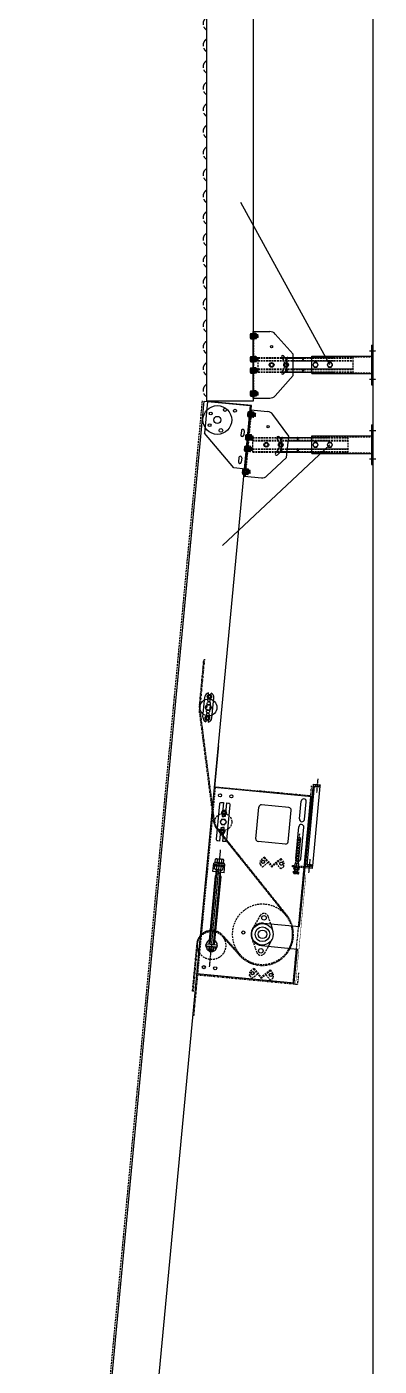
# Model space of a CAD drawing. Header units: millimetres. Extents: x 0 to 461941, y -159644 to 4828.
# Drawn here: x 440709 to 441954, y -46880 to -42149 of the extents above; entities that cross this region are included whole.
import ezdxf

# ---------------------------------------------------------------- set-up
doc = ezdxf.new("R2010")
doc.units = ezdxf.units.MM
for name, pattern in [('Xref Conv Decant Empty Tote$0$AM_ISO02W050', [7.5, 6, -1.5]), ('Xref Conv Decant Empty Tote$0$CENTER', [7, 4, -1, 1, -1]), ('Xref Conv Decant Empty Tote$0$DASHDOT', [1, 0.5, -0.25, 0, -0.25]), ('Xref Conv Decant Empty Tote$0$HIDDEN', [9.525, 6.35, -3.175]), ('Xref Conv Decant Empty Tote$0$P02582 Conveyor Elevations$0$HIDDEN', [9.525, 6.35, -3.175])]:
    doc.linetypes.add(name, pattern=pattern)
for name, color, linetype in [('Xref Conv Decant Empty Tote$0$B', 4, 'Continuous'), ('Xref Conv Decant Empty Tote$0$Conv - Empty Tote', 35, 'Continuous'), ('Xref Conv Decant Empty Tote$0$P02582 Conveyor Elevations$0$Conv', 131, 'Continuous')]:
    doc.layers.add(name, color=color, linetype=linetype)
doc.layers.add('Xref Conv Decant Empty Tote$0$Hidden', color=9, linetype='Xref Conv Decant Empty Tote$0$AM_ISO02W050', lineweight=25)

# ---------------------------------------------------------------- blocks, each defined once
blk = doc.blocks.new('*U209')
at = {"linetype": 'Continuous'}
for p, q in [((0, 0), (0, -59.2)), ((0, 0), (235, 0)), ((235, 0), (235, -59.2)), ((79.4, -141.4), (8.5, -78.2)), ((155.6, -141.4), (226.5, -78.2)), ((79.4, -141.4), (155.6, -141.4)), ((98.3, -138.5), (112.4, -288.5)), ((110.2, -137.4), (130.6, -353)), ((138.1, -134.8), (152.3, -284.7)), ((150, -133.6), (164.2, -283.6)), ((101.7, -228.4), (163.5, -222.6)), ((101.7, -228.4), (121.6, -438.5)), ((163.5, -222.6), (183.3, -432.6)), ((222.1, -429), (82.8, -442.1)), ((82.8, -442.1), (83.2, -447.1)), ((222.6, -433.9), (83.2, -447.1)), ((222.1, -429), (222.6, -433.9))]:
    blk.add_line(p, q, dxfattribs=at)
for p, q in [((6.9, 7.5), (6.9, 2)), ((6.9, 2), (25.4, 2)), ((9.2, 9), (11.5, 9)), ((11.5, 9), (11.5, 2)), ((11.5, 9), (20.8, 9)), ((20.8, 9), (20.8, 2)), ((20.8, 9), (23.1, 9)), ((25.4, 7.5), (25.4, 2)), ((88, 7.5), (88, 2)), ((88, 2), (106.5, 2)), ((90.3, 9), (92.6, 9)), ((92.6, 9), (92.6, 2)), ((92.6, 9), (101.8, 9)), ((101.8, 9), (101.8, 2)), ((101.8, 9), (104.2, 9)), ((106.5, 7.5), (106.5, 2)), ((128.5, 7.5), (128.5, 2)), ((128.5, 2), (147, 2)), ((130.8, 9), (133.2, 9)), ((133.2, 9), (133.2, 2)), ((133.2, 9), (142.4, 9)), ((142.4, 9), (142.4, 2)), ((142.4, 9), (144.7, 9)), ((147, 7.5), (147, 2)), ((209.6, 7.5), (209.6, 2)), ((209.6, 2), (228.1, 2)), ((211.9, 9), (214.2, 9)), ((214.2, 9), (214.2, 2)), ((214.2, 9), (223.5, 9)), ((223.5, 9), (223.5, 2)), ((223.5, 9), (225.8, 9)), ((228.1, 7.5), (228.1, 2)), ((121.6, -109.1), (115.6, -113.4)), ((115.6, -113.4), (116.3, -120.8)), ((116.3, -120.8), (123, -123.8)), ((128.3, -112.2), (121.6, -109.1)), ((123, -123.8), (129, -119.6)), ((129, -119.6), (128.3, -112.2))]:
    blk.add_line(p, q)
at = {"linetype": 'Xref Conv Decant Empty Tote$0$CENTER'}
for p, q in [((201.6, -424), (203.6, -445.5)), ((102, -433.4), (104.1, -454.9))]:
    blk.add_line(p, q, dxfattribs=at)
for points in [[(111.1, -69.4), (117.5, -73.1), (123.9, -69.4), (123.9, -62), (117.5, -58.3), (111.1, -62)], [(126.3, -243.8), (134.7, -247.6), (142.2, -242.3), (141.4, -233.1), (133, -229.2), (125.4, -234.6)], [(131.1, -294.5), (139.5, -298.4), (147, -293), (146.2, -283.8), (137.8, -280), (130.2, -285.4)]]:
    blk.add_lwpolyline(points, close=True)
for centre, radius in [((117.5, -65.7), 8.4), ((117.5, -65.7), 6.4), ((122.3, -116.5), 8.4), ((122.3, -116.5), 6.4), ((133.8, -238.4), 8), ((138.6, -289.2), 8)]:
    blk.add_circle(centre, radius)
at = {"linetype": 'Continuous'}
blk.add_circle((181.8, -65.7), 3.6, dxfattribs=at)
for centre, radius, start, end in [((9.2, 6.5), 2.53, 23.991, 156.009), ((16.1, 1.1), 7.86, 54.0166, 125.9834), ((23.1, 6.5), 2.53, 23.991, 156.009), ((90.3, 6.5), 2.53, 23.991, 156.009), ((97.2, 1.1), 7.86, 54.0166, 125.9834), ((104.2, 6.5), 2.53, 23.991, 156.009), ((130.8, 6.5), 2.53, 23.991, 156.009), ((137.8, 1.1), 7.86, 54.0166, 125.9834), ((144.7, 6.5), 2.53, 23.991, 156.009), ((211.9, 6.5), 2.53, 23.991, 156.009), ((218.8, 1.1), 7.86, 54.0166, 125.9834), ((225.8, 6.5), 2.53, 23.991, 156.009)]:
    blk.add_arc(centre, radius, start, end)
for centre, radius, start, end in [((25.4, -59.2), 25.4, 180, 228.2691), ((209.6, -59.2), 25.4, 311.7309, 0), ((88.7, -104.7), 4.4, 45, 225), ((116.3, -77.6), 43.1, 224.5473, 271.6144), ((117.5, -75.9), 36.4, 225, 270), ((117.5, -75.9), 36.4, 270, 315), ((118.7, -77.6), 43.1, 268.3856, 315.4527), ((146.3, -104.7), 4.4, 315, 135)]:
    blk.add_arc(centre, radius, start, end, dxfattribs=at)
at = {"layer": 'Xref Conv Decant Empty Tote$0$Hidden', "linetype": 'Xref Conv Decant Empty Tote$0$HIDDEN'}
for p, q in [((11.1, -17), (11.1, 2)), ((12.1, -18), (12.1, 2)), ((20.1, -18), (20.1, 2)), ((21.1, -17), (21.1, 2)), ((92.2, -17), (92.2, 2)), ((93.2, -18), (93.2, 2)), ((101.2, -18), (101.2, 2)), ((102.2, -17), (102.2, 2)), ((132.8, -17), (132.8, 2)), ((133.8, -18), (133.8, 2)), ((141.8, -18), (141.8, 2)), ((142.8, -17), (142.8, 2)), ((213.8, -17), (213.8, 2)), ((214.8, -18), (214.8, 2)), ((222.8, -18), (222.8, 2)), ((223.8, -17), (223.8, 2)), ((0, -3), (235, -3)), ((12.1, -18), (11.1, -17)), ((11.1, -17), (21.1, -17)), ((12.1, -18), (20.1, -18)), ((20.1, -18), (21.1, -17)), ((87.1, -20.7), (138.9, -15.8)), ((87.1, -20.7), (100.4, -160.8)), ((89.1, -20.5), (120.6, -354)), ((92.2, -17), (102.2, -17)), ((93.2, -18), (92.2, -17)), ((93.2, -18), (101.2, -18)), ((97.1, -19.7), (128.6, -353.2)), ((99.1, -19.5), (112.3, -159.7)), ((101.2, -18), (102.2, -17)), ((126.9, -16.9), (140.2, -157)), ((128.9, -16.7), (160.5, -350.2)), ((132.8, -17), (142.8, -17)), ((133.8, -18), (132.8, -17)), ((133.8, -18), (141.8, -18)), ((136.9, -16), (168.4, -349.5)), ((138.9, -15.8), (152.1, -155.9)), ((141.8, -18), (142.8, -17)), ((213.8, -17), (223.8, -17)), ((214.8, -18), (213.8, -17)), ((214.8, -18), (222.8, -18)), ((222.8, -18), (223.8, -17)), ((97.5, -130.2), (101.7, -175)), ((99.5, -130), (103.7, -174.8)), ((101.5, -119.7), (143.3, -115.8)), ((101.7, -121.7), (143.5, -117.8)), ((138.6, -140.4), (158.5, -350.4)), ((147.3, -125.5), (151.5, -170.3)), ((149.2, -125.3), (153.5, -170.1)), ((150.6, -139.2), (170.4, -349.3)), ((98.8, -144.1), (118.7, -354.2)), ((107, -177.5), (109, -177.3)), ((109.2, -179.3), (107.2, -179.5)), ((110.7, -143), (124.4, -287.3)), ((111.4, -171), (113.4, -170.9)), ((111.4, -171), (111.7, -174)), ((113.4, -170.9), (113.7, -173.8)), ((141.3, -168.2), (143.2, -168)), ((143.2, -168), (141.3, -168.2)), ((141.3, -168.2), (141.5, -171.2)), ((143.2, -168), (143.5, -171)), ((143.2, -168), (143.5, -171)), ((148.8, -173.5), (146.8, -173.7)), ((147, -175.7), (149, -175.5)), ((104.7, -228.1), (124.6, -438.2)), ((160.5, -222.9), (180.3, -432.9)), ((170.4, -349.3), (118.7, -354.2))]:
    blk.add_line(p, q, dxfattribs=at)
at = {"layer": 'Xref Conv Decant Empty Tote$0$Hidden', "linetype": 'Xref Conv Decant Empty Tote$0$CENTER'}
for p, q in [((16.1, 10.6), (16.1, -9.3)), ((97.2, -8.6), (97.2, 11.3)), ((97.2, 10.6), (97.2, -9.3)), ((137.8, -8.6), (137.8, 11.3)), ((218.8, -8.6), (218.8, 11.3))]:
    blk.add_line(p, q, dxfattribs=at)
at = {"layer": 'Xref Conv Decant Empty Tote$0$Hidden'}
for p, q in [((16.1, 8.6), (16.1, -11.3)), ((97.2, 8.6), (97.2, -11.3)), ((137.8, 8.6), (137.8, -11.3)), ((218.8, 8.6), (218.8, -11.3))]:
    blk.add_line(p, q, dxfattribs=at)
for points in [[(6.9, -5), (4.9, -3)], [(27.4, -3), (4.9, -3)], [(25.4, -5), (6.9, -5)], [(6.9, -10.5), (6.9, -5)], [(23.1, -12), (20.8, -12), (11.5, -12), (9.2, -12)], [(11.5, -12), (11.5, -5)], [(20.8, -12), (20.8, -5)], [(27.4, -3), (25.4, -5)], [(25.4, -10.5), (25.4, -5)], [(88, -5), (86, -3)], [(108.5, -3), (86, -3)], [(106.5, -5), (88, -5)], [(88, -10.5), (88, -5)], [(104.2, -12), (101.8, -12), (92.6, -12), (90.3, -12)], [(92.6, -12), (92.6, -5)], [(101.8, -12), (101.8, -5)], [(108.5, -3), (106.5, -5)], [(106.5, -10.5), (106.5, -5)], [(128.5, -5), (126.5, -3)], [(149, -3), (126.5, -3)], [(147, -5), (128.5, -5)], [(128.5, -10.5), (128.5, -5)], [(144.7, -12), (142.4, -12), (133.2, -12), (130.8, -12)], [(133.2, -12), (133.2, -5)], [(142.4, -12), (142.4, -5)], [(149, -3), (147, -5)], [(147, -10.5), (147, -5)], [(209.6, -5), (207.6, -3)], [(230.1, -3), (207.6, -3)], [(228.1, -5), (209.6, -5)], [(209.6, -10.5), (209.6, -5)], [(225.8, -12), (223.5, -12), (214.2, -12), (211.9, -12)], [(214.2, -12), (214.2, -5)], [(223.5, -12), (223.5, -5)], [(230.1, -3), (228.1, -5)], [(228.1, -10.5), (228.1, -5)]]:
    blk.add_lwpolyline(points, dxfattribs=at)
for centre, radius, start, end in [((9.2, -9.5), 2.53, 203.991, 336.009), ((16.1, -4.1), 7.86, 234.0166, 305.9834), ((23.1, -9.5), 2.53, 203.991, 336.009), ((90.3, -9.5), 2.53, 203.991, 336.009), ((97.2, -4.1), 7.86, 234.0166, 305.9834), ((104.2, -9.5), 2.53, 203.991, 336.009), ((130.8, -9.5), 2.53, 203.991, 336.009), ((137.8, -4.1), 7.86, 234.0166, 305.9834), ((144.7, -9.5), 2.53, 203.991, 336.009), ((211.9, -9.5), 2.53, 203.991, 336.009), ((218.8, -4.1), 7.86, 234.0166, 305.9834), ((225.8, -9.5), 2.53, 203.991, 336.009)]:
    blk.add_arc(centre, radius, start, end, dxfattribs=at)
at = {"layer": 'Xref Conv Decant Empty Tote$0$Hidden', "linetype": 'Xref Conv Decant Empty Tote$0$HIDDEN'}
for centre, radius, start, end in [((102, -124.7), 5, 95.4, 185.4), ((102, -124.7), 3, 95.4, 185.4), ((143.8, -120.8), 5, 5.4, 95.4), ((143.8, -120.8), 3, 5.4, 95.4), ((106.7, -174.5), 5, 185.4, 275.4), ((106.7, -174.5), 5, 185.4, 275.4), ((106.7, -174.5), 3, 185.4, 275.4), ((108.7, -174.3), 3, 275.4, 5.4), ((108.7, -174.3), 5, 275.4, 5.4), ((146.5, -170.7), 5, 185.4, 275.4), ((146.5, -170.7), 3, 185.4, 275.4), ((148.5, -170.6), 3, 275.4, 5.4), ((148.5, -170.6), 5, 275.4, 5.4)]:
    blk.add_arc(centre, radius, start, end, dxfattribs=at)
blk = doc.blocks.new('*U178')
blk.add_lwpolyline([(0, 0), (3657.6, 0), (3657.6, -163.5), (0, -163.5)], close=True)
at = {"layer": 'Xref Conv Decant Empty Tote$0$Hidden', "ltscale": 5}
for centre in [(38.1, -12), (114.3, -12), (190.5, -12), (266.7, -12), (342.9, -12), (419.1, -12), (495.3, -12), (571.5, -12), (647.7, -12), (723.9, -12), (800.1, -12), (876.3, -12), (952.5, -12), (1028.7, -12), (1104.9, -12), (1181.1, -12), (1257.3, -12), (1333.5, -12), (1409.7, -12), (1485.9, -12), (1562.1, -12), (1638.3, -12), (1714.5, -12), (1790.7, -12), (1866.9, -12), (1943.1, -12), (2019.3, -12), (2095.5, -12), (2171.7, -12), (2247.9, -12), (2324.1, -12), (2400.3, -12), (2476.5, -12), (2552.7, -12), (2628.9, -12), (2705.1, -12), (2781.3, -12), (2857.5, -12), (2933.7, -12), (3009.9, -12), (3086.1, -12), (3162.3, -12), (3238.5, -12), (3314.7, -12), (3390.9, -12), (3467.1, -12), (3543.3, -12), (3619.5, -12)]:
    blk.add_arc(centre, 25, 28.6854, 151.3146, dxfattribs=at)
blk = doc.blocks.new('Xref Conv Decant Empty Tote$0$9405 End Pulley')
blk.add_circle((-62, -52.3), 50.8)
at = {"layer": 'Xref Conv Decant Empty Tote$0$P02582 Conveyor Elevations$0$Conv', "color": 0}
for p, q in [((-225.4, -125.8), (-112.4, -11.5)), ((0, -11.5), (-112.4, -11.5)), ((0, -167.1), (0, -11.5)), ((-225.4, -167.1), (-225.4, -125.8)), ((-187, -140.5), (-202.4, -140.5)), ((-91.7, -140.5), (-107.1, -140.5)), ((-225.4, -167.1), (0, -167.1)), ((-187, -150.5), (-202.4, -150.5)), ((-91.7, -150.5), (-107.1, -150.5))]:
    blk.add_line(p, q, dxfattribs=at)
for centre, radius in [((-82.9, -26.9), 5), ((-62, -52.3), 12.7), ((-41.2, -26.9), 5), ((-97.5, -68.3), 6.5)]:
    blk.add_circle(centre, radius, dxfattribs=at)
for centre, start, end in [((-202.4, -145.5), 90, 270), ((-187, -145.5), 270, 90), ((-107.1, -145.5), 90, 270), ((-91.7, -145.5), 270, 90)]:
    blk.add_arc(centre, 5, start, end, dxfattribs=at)
blk = doc.blocks.new('*U210')
at = {"layer": 'Xref Conv Decant Empty Tote$0$Hidden', "linetype": 'Xref Conv Decant Empty Tote$0$P02582 Conveyor Elevations$0$HIDDEN'}
blk.add_line((6559.4, -611.6), (0.7, 7.5), dxfattribs=at)
at = {"layer": 'Xref Conv Decant Empty Tote$0$P02582 Conveyor Elevations$0$Conv', "color": 0}
blk.add_lwpolyline([(6543.3, -781.8), (-15.4, -162.8), (0, 0), (6558.7, -619)], close=True, dxfattribs=at)
for centre in [(16.5, -78.1), (13.3, -112.8), (6527.8, -692.7), (6524.5, -727.4)]:
    blk.add_circle(centre, 5.5, dxfattribs=at)
at = {"xscale": -1, "rotation": 354.6081414122373}
blk.add_blockref('Xref Conv Decant Empty Tote$0$9405 End Pulley', (0, 0), dxfattribs=at)
at = {"rotation": 354.6081414122373}
blk.add_blockref('Xref Conv Decant Empty Tote$0$9405 End Pulley', (6558.7, -619), dxfattribs=at)
blk = doc.blocks.new('Xref Conv Decant Empty Tote$0$520CD')
at = {"linetype": 'Xref Conv Decant Empty Tote$0$DASHDOT'}
for p, q in [((-781.3, -9.7), (-387.5, 79.4)), ((-780.6, -12.7), (-386.8, 76.4)), ((-212, 80.2), (-380.2, 80.2)), ((-212, 77.2), (-380.2, 77.2)), ((-1216, 10), (-1384.3, 10)), ((-1216, 7), (-1384.3, 7)), ((-1469.9, -4.2), (-1323.7, -4.2)), ((-1323.7, -4.2), (-1323.7, -350.2)), ((-804, -22.1), (-1086.6, -295.1)), ((-801.9, -24.2), (-1084.5, -297.3)), ((-1178.2, -75.7), (-1240.6, -143.6)), ((-1176, -77.7), (-1238.4, -145.6)), ((-656.4, -152.8), (-656.4, -341.6)), ((-1323.7, -350.2), (-1323.7, -358.7)), ((-1323.7, -358.7), (-1283.7, -358.7)), ((-660, -341.4), (-1320, -341.4)), ((-656.4, -341.6), (-621.5, -341.6))]:
    blk.add_line(p, q, dxfattribs=at)
for p, q in [((-404.2, 51.7), (-431.6, 51.7)), ((-416.2, 63.2), (-344.2, 63.2)), ((-380.2, 58.3), (-389.8, 52.7)), ((-389.8, 52.7), (-389.8, 41.6)), ((-370.6, 52.7), (-380.2, 58.3)), ((-370.6, 41.6), (-370.6, 52.7)), ((-356.2, 51.7), (-328.8, 51.7)), ((-342.1, 54.6), (-348.5, 50.9)), ((-348.5, 50.9), (-348.5, 43.5)), ((-335.7, 50.9), (-342.1, 54.6)), ((-335.7, 43.5), (-335.7, 50.9)), ((-660, 0), (-1320, 0)), ((-1320, 0), (-1320, -346)), ((-660, -346), (-660, 0)), ((-404.2, 42.7), (-431.6, 42.7)), ((-416.2, 31.2), (-344.2, 31.2)), ((-389.8, 41.6), (-380.2, 36.1)), ((-380.2, 36.1), (-370.6, 41.6)), ((-356.2, 42.7), (-328.8, 42.7)), ((-348.5, 43.5), (-342.1, 39.8)), ((-342.1, 39.8), (-335.7, 43.5)), ((-1237.4, -37), (-1235.4, -35)), ((-1237.4, -37), (-1237.4, -49)), ((-1237.4, -37), (-1220.2, -37)), ((-1235.4, -35), (-1235.4, -51)), ((-1235.4, -35), (-1220.2, -35)), ((-1221, -43), (-1219, -43)), ((-1211.9, -43), (-1220.2, -43)), ((-1220, -44), (-1220, -42)), ((-1211.9, -34), (-970, -34)), ((-1211.9, -35), (-947.6, -35)), ((-1211.9, -37), (-947.6, -37)), ((-968, -43), (-951.6, -43)), ((-947.6, -33.4), (-947.6, -54.1)), ((-1237.4, -49), (-1235.4, -51)), ((-1237.4, -49), (-1220.2, -49)), ((-1235.4, -51), (-1220.2, -51)), ((-1211.9, -49), (-947.6, -49)), ((-1211.9, -51), (-947.6, -51)), ((-970, -52), (-1211.9, -52)), ((-835, -269), (-835, -172)), ((-826, -163), (-714, -163)), ((-705, -269), (-705, -172)), ((-1200, -218), (-1200, -346)), ((-1120, -218), (-1120, -346)), ((-1200, -243.6), (-1173.3, -253.6)), ((-1120, -243.6), (-1146.7, -253.6)), ((-826, -278), (-714, -278)), ((-882, -310), (-770, -310)), ((-882, -328), (-770, -328)), ((-809.2, -311), (-808.2, -312)), ((-809.2, -311), (-809.2, -321)), ((-808.2, -320), (-809.2, -321)), ((-808.2, -312), (-808.2, -320)), ((-742, -310), (-679, -310)), ((-742, -328), (-679, -328)), ((-1320, -343), (-1200, -343)), ((-1320, -346), (-1200, -346)), ((-1120, -343), (-660, -343)), ((-1120, -346), (-660, -346)), ((-912.5, -371), (-912.5, -346)), ((-907.5, -371), (-912.5, -371)), ((-615.5, -346), (-907.5, -346)), ((-907.5, -371), (-907.5, -346)), ((-907.5, -354.5), (-899.5, -354.5)), ((-907.5, -367.5), (-899.5, -367.5)), ((-902.5, -371), (-907.5, -371)), ((-620.5, -351), (-902.5, -351)), ((-620.5, -371), (-902.5, -371)), ((-899.5, -367.5), (-899.5, -354.5)), ((-615.5, -354.5), (-623.5, -354.5)), ((-623.5, -367.5), (-623.5, -354.5)), ((-615.5, -367.5), (-623.5, -367.5)), ((-615.5, -371), (-620.5, -371)), ((-615.5, -346), (-615.5, -371))]:
    blk.add_line(p, q)
at = {"linetype": 'Xref Conv Decant Empty Tote$0$HIDDEN'}
for p, q in [((-366.7, 53.7), (-393.7, 53.7)), ((-393.7, 40.7), (-366.7, 40.7)), ((-660, -3), (-1320, -3)), ((-1309.5, -186.5), (-1318.7, -195.6)), ((-1309.5, -186.5), (-1296.1, -186.5)), ((-1282.7, -199.9), (-1296.1, -186.5)), ((-1176.8, -181.7), (-1225, -203.9)), ((-1095, -203.9), (-1143.2, -181.7)), ((-914.5, -186.5), (-923.7, -195.6)), ((-914.5, -186.5), (-901.1, -186.5)), ((-887.7, -199.9), (-901.1, -186.5)), ((-1318.7, -195.6), (-1300.7, -213.7)), ((-1284.8, -197.8), (-1315.6, -228.5)), ((-1284.8, -259.3), (-1315.6, -228.5)), ((-1282.7, -199.9), (-1311.3, -228.5)), ((-1282.7, -257.2), (-1311.3, -228.5)), ((-1225, -232.1), (-1200, -243.6)), ((-1120, -243.6), (-1095, -232.1)), ((-923.7, -195.6), (-905.7, -213.7)), ((-889.8, -197.8), (-920.6, -228.5)), ((-889.8, -259.3), (-920.6, -228.5)), ((-887.7, -199.9), (-916.3, -228.5)), ((-887.7, -257.2), (-916.3, -228.5)), ((-1318.7, -261.4), (-1300.7, -243.4)), ((-1309.5, -270.6), (-1318.7, -261.4)), ((-1309.5, -270.6), (-1296.1, -270.6)), ((-1282.7, -257.2), (-1296.1, -270.6)), ((-923.7, -261.4), (-905.7, -243.4)), ((-914.5, -270.6), (-923.7, -261.4)), ((-914.5, -270.6), (-901.1, -270.6)), ((-887.7, -257.2), (-901.1, -270.6)), ((-933.4, -316), (-791.3, -316)), ((-928.1, -306.8), (-928.1, -325.2)), ((-928.1, -311), (-921, -311)), ((-928.1, -312), (-921, -312)), ((-928.1, -320), (-921, -320)), ((-928.1, -321), (-921, -321)), ((-912.5, -346), (-912.5, -301)), ((-912.5, -301), (-907.5, -301)), ((-907.5, -301), (-907.5, -346)), ((-907.5, -309.5), (-899.5, -309.5)), ((-907.5, -322.5), (-899.5, -322.5)), ((-899.5, -309.5), (-899.5, -322.5)), ((-899.5, -311), (-887.7, -311)), ((-899.5, -312), (-887.7, -312)), ((-899.5, -320), (-890.9, -320)), ((-899.5, -321), (-890.8, -321))]:
    blk.add_line(p, q, dxfattribs=at)
at = {"linetype": 'Xref Conv Decant Empty Tote$0$CENTER'}
for p, q in [((-1291.6, -43), (-876.7, -43)), ((-934, -26), (-931, -26)), ((-926, -26), (-923, -26)), ((-934, -60), (-931, -60)), ((-926, -60), (-923, -60)), ((-890.9, -320), (-808.2, -320)), ((-890.8, -321), (-809.2, -321)), ((-887.7, -311), (-809.2, -311)), ((-887.7, -312), (-808.2, -312)), ((-928.1, -361), (-879.4, -361)), ((-594.9, -361), (-643.6, -361))]:
    blk.add_line(p, q, dxfattribs=at)
at = {"linetype": 'Continuous'}
for p, q in [((-1220.2, -60), (-1220.2, -26)), ((-1211.9, -26), (-1211.9, -60)), ((-956, -23), (-926, -23)), ((-956, -63), (-956, -23)), ((-934, -60), (-934, -26)), ((-931, -63), (-931, -23)), ((-926, -63), (-926, -23)), ((-923, -60), (-923, -26)), ((-956, -63), (-926, -63)), ((-902.5, -371), (-902.5, -351)), ((-620.5, -351), (-620.5, -371))]:
    blk.add_line(p, q, dxfattribs=at)
for points in [[(-424.7, 43.5), (-418.3, 39.8), (-411.9, 43.5), (-411.9, 50.9), (-418.3, 54.6), (-424.7, 50.9)], [(-803.2, -47.4), (-811.2, -52), (-819.2, -47.4), (-819.2, -38.1), (-811.2, -33.5), (-803.2, -38.1)], [(-787.6, -48.5), (-778, -54.1), (-768.4, -48.5), (-768.4, -37.5), (-778, -31.9), (-787.6, -37.5)], [(-752.8, -47.4), (-744.8, -52), (-736.8, -47.4), (-736.8, -38.1), (-744.8, -33.5), (-752.8, -38.1)]]:
    blk.add_lwpolyline(points, close=True)
for points in [[(-1233.8, -31.9), (-1233.8, -35.6), (-1233.8, -50.4), (-1233.8, -54.1)], [(-1233.8, -35.6), (-1222.6, -35.6)], [(-1231.4, -28.2), (-1222.6, -28.2)], [(-1220.2, -31.9), (-1220.2, -54.1)], [(-947.6, -31.9), (-947.6, -35.6), (-947.6, -50.4), (-947.6, -54.1)], [(-947.6, -35.6), (-936.4, -35.6)], [(-945.2, -28.2), (-936.4, -28.2)], [(-934, -31.9), (-934, -54.1)], [(-923, -31.9), (-923, -35.6), (-923, -50.4), (-923, -54.1)], [(-923, -35.6), (-911.8, -35.6)], [(-920.6, -28.2), (-911.8, -28.2)], [(-909.4, -31.9), (-909.4, -54.1)], [(-846.1, -37.2), (-797.5, -37.2), (-797.5, -42.7)], [(-846.1, -48.3), (-797.5, -48.3), (-797.5, -42.7)], [(-709.9, -37.2), (-758.5, -37.2), (-758.5, -42.7)], [(-709.9, -48.3), (-758.5, -48.3), (-758.5, -42.7)], [(-1233.8, -50.4), (-1222.6, -50.4)], [(-1231.4, -57.8), (-1222.6, -57.8)], [(-947.6, -50.4), (-936.4, -50.4)], [(-945.2, -57.8), (-936.4, -57.8)], [(-923, -50.4), (-911.8, -50.4)], [(-920.6, -57.8), (-911.8, -57.8)]]:
    blk.add_lwpolyline(points)
for points in [[(-846.1, -37.2), (-846.1, -29.8, -0.414214), (-841.1, -24.8)], [(-841.1, -24.8), (-714.9, -24.8, -0.414214), (-709.9, -29.8), (-709.9, -37.2, -0.414214)], [(-709.9, -48.3), (-709.9, -55.7, -0.414214), (-714.9, -60.7), (-841.1, -60.7, -0.414214), (-846.1, -55.7), (-846.1, -48.3, -0.414214)]]:
    blk.add_lwpolyline(points, format="xyb")
at = {"linetype": 'Xref Conv Decant Empty Tote$0$DASHDOT', "const_width": 1.5}
for points in [[(-511.2, -2.9), (-656.4, -2.9), (-656.4, -152.9)], [(-1320.7, -351.3), (-935.7, -351.3)]]:
    blk.add_lwpolyline(points, dxfattribs=at)
at = {"linetype": 'Xref Conv Decant Empty Tote$0$HIDDEN'}
for points in [[(-935.1, -309.1), (-935.1, -311.4), (-935.1, -320.6), (-935.1, -322.9)], [(-935.1, -311.4), (-928.1, -311.4)], [(-935.1, -320.6), (-928.1, -320.6)], [(-933.6, -306.8), (-928.1, -306.8)], [(-933.6, -325.2), (-928.1, -325.2)], [(-921, -309.1), (-921, -311.4), (-921, -320.6), (-921, -322.9)], [(-921, -311.4), (-914, -311.4)], [(-921, -320.6), (-914, -320.6)], [(-919.5, -306.8), (-914, -306.8)], [(-919.5, -325.2), (-914, -325.2)], [(-912.5, -309.1), (-912.5, -322.9)]]:
    blk.add_lwpolyline(points, dxfattribs=at)
for centre, radius in [((-418.3, 47.2), 7.91), ((-418.3, 47.2), 6.4), ((-418.3, 47.2), 4.5), ((-418.3, 47.2), 4.5), ((-418.3, 47.2), 4.5), ((-380.2, 47.2), 30), ((-380.2, 47.2), 9.6), ((-342.1, 47.2), 7.91), ((-342.1, 47.2), 6.4), ((-342.1, 47.2), 4.5), ((-342.1, 47.2), 4.5), ((-342.1, 47.2), 4.5), ((-1295, -23), 5.5), ((-811.2, -42.7), 8), ((-811.2, -42.7), 4.5), ((-778, -43), 9.6), ((-744.8, -42.7), 8), ((-744.8, -42.7), 4.5), ((-685, -23), 5.5), ((-1295, -63), 5.5), ((-685, -63), 5.5), ((-1160, -218), 38), ((-1160, -150), 5.5), ((-1300, -196), 5.5), ((-1218.5, -218), 8), ((-1160, -218), 25.9), ((-1160, -218), 15), ((-1101.5, -218), 8), ((-905, -196), 5.5), ((-1300, -261), 5.5), ((-905, -261), 5.5)]:
    blk.add_circle(centre, radius)
for centre, radius in [((-1216, -43), 50), ((-778, -43), 30.1), ((-1300, -196), 5.5), ((-905, -196), 5.5), ((-1300, -261.1), 5.5), ((-905, -261.1), 5.5)]:
    blk.add_circle(centre, radius, dxfattribs=at)
for centre, radius, start, end in [((-416.2, 47.2), 16, 90, 163.6652), ((-404.2, 47.2), 4.5, 270, 90), ((-356.2, 47.2), 4.5, 90, 270), ((-344.2, 47.2), 16, 16.3348, 90), ((-416.2, 47.2), 16, 196.3348, 270), ((-344.2, 47.2), 16, 270, 343.6652), ((-1229.7, -31.9), 4.04, 113.991, 246.009), ((-1221.2, -43), 12.6, 144.0166, 215.9834), ((-1216, -43), 20.3, 23.2394, 133.1989), ((-1224.2, -31.9), 4.04, 293.991, 66.009), ((-1232.8, -43), 12.6, 324.0166, 35.9834), ((-943.6, -31.9), 4.04, 113.991, 246.009), ((-935, -43), 12.6, 144.0166, 215.9834), ((-938, -31.9), 4.04, 293.991, 66.009), ((-946.6, -43), 12.6, 324.0166, 35.9834), ((-919, -31.9), 4.04, 113.991, 246.009), ((-910.4, -43), 12.6, 144.0166, 215.9834), ((-913.4, -31.9), 4.04, 293.991, 66.009), ((-922, -43), 12.6, 324.0166, 35.9834), ((-811.2, -42.7), 5.5, 76.1116, 18.81), ((-744.8, -42.7), 5.5, 161.19, 103.8884), ((-1229.7, -54.1), 4.04, 113.991, 246.009), ((-1216, -43), 20.3, 226.8011, 333.6473), ((-1224.2, -54.1), 4.04, 293.991, 66.009), ((-943.6, -54.1), 4.04, 113.991, 246.009), ((-938, -54.1), 4.04, 293.991, 66.009), ((-919, -54.1), 4.04, 113.991, 246.009), ((-913.4, -54.1), 4.04, 293.991, 66.009), ((-1160, -218), 40, 0, 180), ((-826, -172), 9, 90, 180), ((-714, -172), 9, 0, 90), ((-826, -269), 9, 180, 270), ((-714, -269), 9, 270, 0), ((-882, -319), 9, 90, 270), ((-770, -319), 9, 270, 90), ((-742, -319), 9, 90, 270), ((-679, -319), 9, 270, 90)]:
    blk.add_arc(centre, radius, start, end)
for centre, radius, start, end in [((-393.7, 47.2), 6.5, 90, 270), ((-366.7, 47.2), 6.5, 270, 90), ((-1220, -43), 9, 90, 270), ((-970, -43), 9, 270, 90), ((-1160, -218), 106.5, 294.8828, 247.9394), ((-1218.5, -218), 15.5, 114.7591, 245.2409), ((-1101.5, -218), 15.5, 294.7591, 65.2409), ((-932.6, -309.1), 2.53, 113.991, 246.009), ((-927.3, -316), 7.86, 144.0166, 215.9834), ((-932.6, -322.9), 2.53, 113.991, 246.009), ((-918.5, -309.1), 2.53, 113.991, 246.009), ((-913.1, -316), 7.86, 144.0166, 215.9834), ((-918.5, -322.9), 2.53, 113.991, 246.009), ((-915, -309.1), 2.53, 293.991, 66.009), ((-920.4, -316), 7.86, 324.0166, 35.9834), ((-915, -322.9), 2.53, 293.991, 66.009)]:
    blk.add_arc(centre, radius, start, end, dxfattribs=at)
at = {"linetype": 'Xref Conv Decant Empty Tote$0$DASHDOT'}
for centre, radius, start, end in [((-380.2, 47.2), 33, 90, 102.7523), ((-380.2, 47.2), 30, 90, 102.7523), ((-1216, -43), 53, 319.0422, 90), ((-770.7, -56.6), 48, 102.7523, 134.0247), ((-770.7, -56.6), 45, 102.7523, 134.0247), ((-1160, -218), 109.7, 137.2907, 313.604)]:
    blk.add_arc(centre, radius, start, end, dxfattribs=at)
at = {"linetype": 'Continuous'}
for centre, radius, start, end in [((-1216, -26), 4.14, 0, 180), ((-1216, -60), 4.14, 180, 0), ((-1160, -218), 106.5, 247.9394, 292.0606)]:
    blk.add_arc(centre, radius, start, end, dxfattribs=at)
blk = doc.blocks.new('*U195')
at = {"linetype": 'Continuous'}
for p, q in [((0, 0), (0, -59.2)), ((0, 0), (235, 0)), ((235, 0), (235, -59.2)), ((79.4, -141.4), (8.5, -78.2)), ((155.6, -141.4), (226.5, -78.2)), ((79.4, -141.4), (155.6, -141.4)), ((91.5, -136.4), (91.5, -287)), ((103.5, -136.4), (103.5, -353)), ((131.5, -136.4), (131.5, -287)), ((143.5, -136.4), (143.5, -287)), ((86.5, -207.5), (148.5, -207.5)), ((86.5, -207.5), (86.5, -418.5)), ((148.5, -207.5), (148.5, -418.5)), ((187.5, -418.5), (47.5, -418.5)), ((47.5, -418.5), (47.5, -423.5)), ((187.5, -423.5), (47.5, -423.5)), ((187.5, -418.5), (187.5, -423.5))]:
    blk.add_line(p, q, dxfattribs=at)
for p, q in [((6.9, 7.5), (6.9, 2)), ((6.9, 2), (25.4, 2)), ((9.2, 9), (11.5, 9)), ((11.5, 9), (11.5, 2)), ((11.5, 9), (20.8, 9)), ((20.8, 9), (20.8, 2)), ((20.8, 9), (23.1, 9)), ((25.4, 7.5), (25.4, 2)), ((88, 7.5), (88, 2)), ((88, 2), (106.5, 2)), ((90.3, 9), (92.6, 9)), ((92.6, 9), (92.6, 2)), ((92.6, 9), (101.8, 9)), ((101.8, 9), (101.8, 2)), ((101.8, 9), (104.2, 9)), ((106.5, 7.5), (106.5, 2)), ((128.5, 7.5), (128.5, 2)), ((128.5, 2), (147, 2)), ((130.8, 9), (133.2, 9)), ((133.2, 9), (133.2, 2)), ((133.2, 9), (142.4, 9)), ((142.4, 9), (142.4, 2)), ((142.4, 9), (144.7, 9)), ((147, 7.5), (147, 2)), ((209.6, 7.5), (209.6, 2)), ((209.6, 2), (228.1, 2)), ((211.9, 9), (214.2, 9)), ((214.2, 9), (214.2, 2)), ((214.2, 9), (223.5, 9)), ((223.5, 9), (223.5, 2)), ((223.5, 9), (225.8, 9)), ((228.1, 7.5), (228.1, 2)), ((117.5, -109.3), (111.1, -113)), ((111.1, -113), (111.1, -120.4)), ((111.1, -120.4), (117.5, -124.1)), ((123.9, -113), (117.5, -109.3)), ((117.5, -124.1), (123.9, -120.4)), ((123.9, -120.4), (123.9, -113))]:
    blk.add_line(p, q)
at = {"linetype": 'Xref Conv Decant Empty Tote$0$CENTER'}
for p, q in [((67.5, -411.7), (67.5, -433.3)), ((167.5, -411.7), (167.5, -433.3))]:
    blk.add_line(p, q, dxfattribs=at)
for points in [[(111.1, -69.4), (117.5, -73.1), (123.9, -69.4), (123.9, -62), (117.5, -58.3), (111.1, -62)], [(109.5, -225.1), (117.5, -229.7), (125.5, -225.1), (125.5, -215.9), (117.5, -211.3), (109.5, -215.9)], [(109.5, -276.1), (117.5, -280.7), (125.5, -276.1), (125.5, -266.9), (117.5, -262.3), (109.5, -266.9)]]:
    blk.add_lwpolyline(points, close=True)
for centre, radius in [((117.5, -65.7), 8.4), ((117.5, -65.7), 6.4), ((117.5, -116.7), 8.4), ((117.5, -116.7), 6.4), ((117.5, -220.5), 8), ((117.5, -271.5), 8)]:
    blk.add_circle(centre, radius)
at = {"linetype": 'Continuous'}
blk.add_circle((181.8, -65.7), 3.6, dxfattribs=at)
for centre, radius, start, end in [((9.2, 6.5), 2.53, 23.991, 156.009), ((16.1, 1.1), 7.86, 54.0166, 125.9834), ((23.1, 6.5), 2.53, 23.991, 156.009), ((90.3, 6.5), 2.53, 23.991, 156.009), ((97.2, 1.1), 7.86, 54.0166, 125.9834), ((104.2, 6.5), 2.53, 23.991, 156.009), ((130.8, 6.5), 2.53, 23.991, 156.009), ((137.8, 1.1), 7.86, 54.0166, 125.9834), ((144.7, 6.5), 2.53, 23.991, 156.009), ((211.9, 6.5), 2.53, 23.991, 156.009), ((218.8, 1.1), 7.86, 54.0166, 125.9834), ((225.8, 6.5), 2.53, 23.991, 156.009)]:
    blk.add_arc(centre, radius, start, end)
for centre, radius, start, end in [((25.4, -59.2), 25.4, 180, 228.2691), ((209.6, -59.2), 25.4, 311.7309, 0), ((88.7, -104.7), 4.4, 45, 225), ((116.3, -77.6), 43.1, 224.5473, 271.6144), ((117.5, -75.9), 36.4, 225, 270), ((117.5, -75.9), 36.4, 270, 315), ((118.7, -77.6), 43.1, 268.3856, 315.4527), ((146.3, -104.7), 4.4, 315, 135)]:
    blk.add_arc(centre, radius, start, end, dxfattribs=at)
at = {"layer": 'Xref Conv Decant Empty Tote$0$Hidden', "linetype": 'Xref Conv Decant Empty Tote$0$HIDDEN'}
for p, q in [((11.1, -17), (11.1, 2)), ((12.1, -18), (12.1, 2)), ((20.1, -18), (20.1, 2)), ((21.1, -17), (21.1, 2)), ((92.2, -17), (92.2, 2)), ((93.2, -18), (93.2, 2)), ((101.2, -18), (101.2, 2)), ((102.2, -17), (102.2, 2)), ((132.8, -17), (132.8, 2)), ((133.8, -18), (133.8, 2)), ((141.8, -18), (141.8, 2)), ((142.8, -17), (142.8, 2)), ((213.8, -17), (213.8, 2)), ((214.8, -18), (214.8, 2)), ((222.8, -18), (222.8, 2)), ((223.8, -17), (223.8, 2)), ((0, -3), (235, -3)), ((12.1, -18), (11.1, -17)), ((11.1, -17), (21.1, -17)), ((12.1, -18), (20.1, -18)), ((20.1, -18), (21.1, -17)), ((91.5, -18), (91.5, -158.8)), ((91.5, -18), (143.5, -18)), ((92.2, -17), (102.2, -17)), ((93.2, -18), (92.2, -17)), ((93.2, -18), (101.2, -18)), ((93.5, -18), (93.5, -353)), ((101.2, -18), (102.2, -17)), ((101.5, -18), (101.5, -353)), ((103.5, -18), (103.5, -158.8)), ((131.5, -18), (131.5, -158.8)), ((132.8, -17), (142.8, -17)), ((133.8, -18), (132.8, -17)), ((133.5, -18), (133.5, -353)), ((133.8, -18), (141.8, -18)), ((141.5, -18), (141.5, -353)), ((141.8, -18), (142.8, -17)), ((143.5, -18), (143.5, -158.8)), ((213.8, -17), (223.8, -17)), ((214.8, -18), (213.8, -17)), ((214.8, -18), (222.8, -18)), ((222.8, -18), (223.8, -17)), ((91.5, -128), (91.5, -173)), ((93.5, -128), (93.5, -173)), ((96.5, -118), (138.5, -118)), ((96.5, -120), (138.5, -120)), ((141.5, -128), (141.5, -173)), ((143.5, -128), (143.5, -173)), ((91.5, -142), (91.5, -353)), ((96.5, -176), (98.5, -176)), ((98.5, -178), (96.5, -178)), ((101.5, -170), (101.5, -173)), ((101.5, -170), (103.5, -170)), ((103.5, -142), (103.5, -287)), ((103.5, -170), (103.5, -173)), ((131.5, -142), (131.5, -353)), ((131.5, -170), (131.5, -173)), ((131.5, -170), (133.5, -170)), ((133.5, -170), (131.5, -170)), ((133.5, -170), (133.5, -173)), ((133.5, -170), (133.5, -173)), ((138.5, -176), (136.5, -176)), ((136.5, -178), (138.5, -178)), ((143.5, -142), (143.5, -353)), ((89.5, -207.5), (89.5, -418.5)), ((145.5, -207.5), (145.5, -418.5)), ((143.5, -353), (91.5, -353))]:
    blk.add_line(p, q, dxfattribs=at)
at = {"layer": 'Xref Conv Decant Empty Tote$0$Hidden', "linetype": 'Xref Conv Decant Empty Tote$0$CENTER'}
for p, q in [((16.1, 10.6), (16.1, -9.3)), ((97.2, -8.6), (97.2, 11.3)), ((97.2, 10.6), (97.2, -9.3)), ((137.8, -8.6), (137.8, 11.3)), ((218.8, -8.6), (218.8, 11.3))]:
    blk.add_line(p, q, dxfattribs=at)
at = {"layer": 'Xref Conv Decant Empty Tote$0$Hidden'}
for p, q in [((16.1, 8.6), (16.1, -11.3)), ((97.2, 8.6), (97.2, -11.3)), ((137.8, 8.6), (137.8, -11.3)), ((218.8, 8.6), (218.8, -11.3))]:
    blk.add_line(p, q, dxfattribs=at)
for points in [[(6.9, -5), (4.9, -3)], [(27.4, -3), (4.9, -3)], [(25.4, -5), (6.9, -5)], [(6.9, -10.5), (6.9, -5)], [(23.1, -12), (20.8, -12), (11.5, -12), (9.2, -12)], [(11.5, -12), (11.5, -5)], [(20.8, -12), (20.8, -5)], [(27.4, -3), (25.4, -5)], [(25.4, -10.5), (25.4, -5)], [(88, -5), (86, -3)], [(108.5, -3), (86, -3)], [(106.5, -5), (88, -5)], [(88, -10.5), (88, -5)], [(104.2, -12), (101.8, -12), (92.6, -12), (90.3, -12)], [(92.6, -12), (92.6, -5)], [(101.8, -12), (101.8, -5)], [(108.5, -3), (106.5, -5)], [(106.5, -10.5), (106.5, -5)], [(128.5, -5), (126.5, -3)], [(149, -3), (126.5, -3)], [(147, -5), (128.5, -5)], [(128.5, -10.5), (128.5, -5)], [(144.7, -12), (142.4, -12), (133.2, -12), (130.8, -12)], [(133.2, -12), (133.2, -5)], [(142.4, -12), (142.4, -5)], [(149, -3), (147, -5)], [(147, -10.5), (147, -5)], [(209.6, -5), (207.6, -3)], [(230.1, -3), (207.6, -3)], [(228.1, -5), (209.6, -5)], [(209.6, -10.5), (209.6, -5)], [(225.8, -12), (223.5, -12), (214.2, -12), (211.9, -12)], [(214.2, -12), (214.2, -5)], [(223.5, -12), (223.5, -5)], [(230.1, -3), (228.1, -5)], [(228.1, -10.5), (228.1, -5)]]:
    blk.add_lwpolyline(points, dxfattribs=at)
for centre, radius, start, end in [((9.2, -9.5), 2.53, 203.991, 336.009), ((16.1, -4.1), 7.86, 234.0166, 305.9834), ((23.1, -9.5), 2.53, 203.991, 336.009), ((90.3, -9.5), 2.53, 203.991, 336.009), ((97.2, -4.1), 7.86, 234.0166, 305.9834), ((104.2, -9.5), 2.53, 203.991, 336.009), ((130.8, -9.5), 2.53, 203.991, 336.009), ((137.8, -4.1), 7.86, 234.0166, 305.9834), ((144.7, -9.5), 2.53, 203.991, 336.009), ((211.9, -9.5), 2.53, 203.991, 336.009), ((218.8, -4.1), 7.86, 234.0166, 305.9834), ((225.8, -9.5), 2.53, 203.991, 336.009)]:
    blk.add_arc(centre, radius, start, end, dxfattribs=at)
at = {"layer": 'Xref Conv Decant Empty Tote$0$Hidden', "linetype": 'Xref Conv Decant Empty Tote$0$HIDDEN'}
for centre, radius, start, end in [((96.5, -123), 5, 90, 180), ((96.5, -123), 3, 90, 180), ((138.5, -123), 5, 0, 90), ((138.5, -123), 3, 0, 90), ((96.5, -173), 5, 180, 270), ((96.5, -173), 5, 180, 270), ((96.5, -173), 3, 180, 270), ((98.5, -173), 3, 270, 0), ((98.5, -173), 5, 270, 0), ((136.5, -173), 5, 180, 270), ((136.5, -173), 3, 180, 270), ((138.5, -173), 5, 270, 0), ((138.5, -173), 3, 270, 0)]:
    blk.add_arc(centre, radius, start, end, dxfattribs=at)
blk = doc.blocks.new('Xref Conv Decant Empty Tote')
for p, q in [((441779.6, -43343.5), (441464.7, -42769.9)), ((441779.6, -43625.6), (441400.3, -43981.4))]:
    blk.add_line(p, q)
at = {"layer": 'Xref Conv Decant Empty Tote$0$B'}
blk.add_line((441931.6, 4827.6), (441931.6, -65240.5), dxfattribs=at)
at = {"layer": 'Xref Conv Decant Empty Tote$0$Conv - Empty Tote'}
blk.add_line((441335.8, -43471.4), (441498.6, -43486.8), dxfattribs=at)
for name, p, rotation in [('*U178', (441344.6, -43472.2), 89.99999999999999), ('*U195', (441508.1, -43461), 90.00000000000006), ('*U210', (440716.8, -50030.1), 90), ('*U209', (441478.6, -43736.5), 84.6081414122372), ('Xref Conv Decant Empty Tote$0$520CD', (441433.3, -44179.4), 84.6081414122392)]:
    blk.add_blockref(name, p, dxfattribs=dict(at, rotation=rotation))

msp = doc.modelspace()

# ---------------------------------------------------------------- block references
msp.add_blockref('Xref Conv Decant Empty Tote', (0, 0))

doc.saveas('drawing.dxf')
